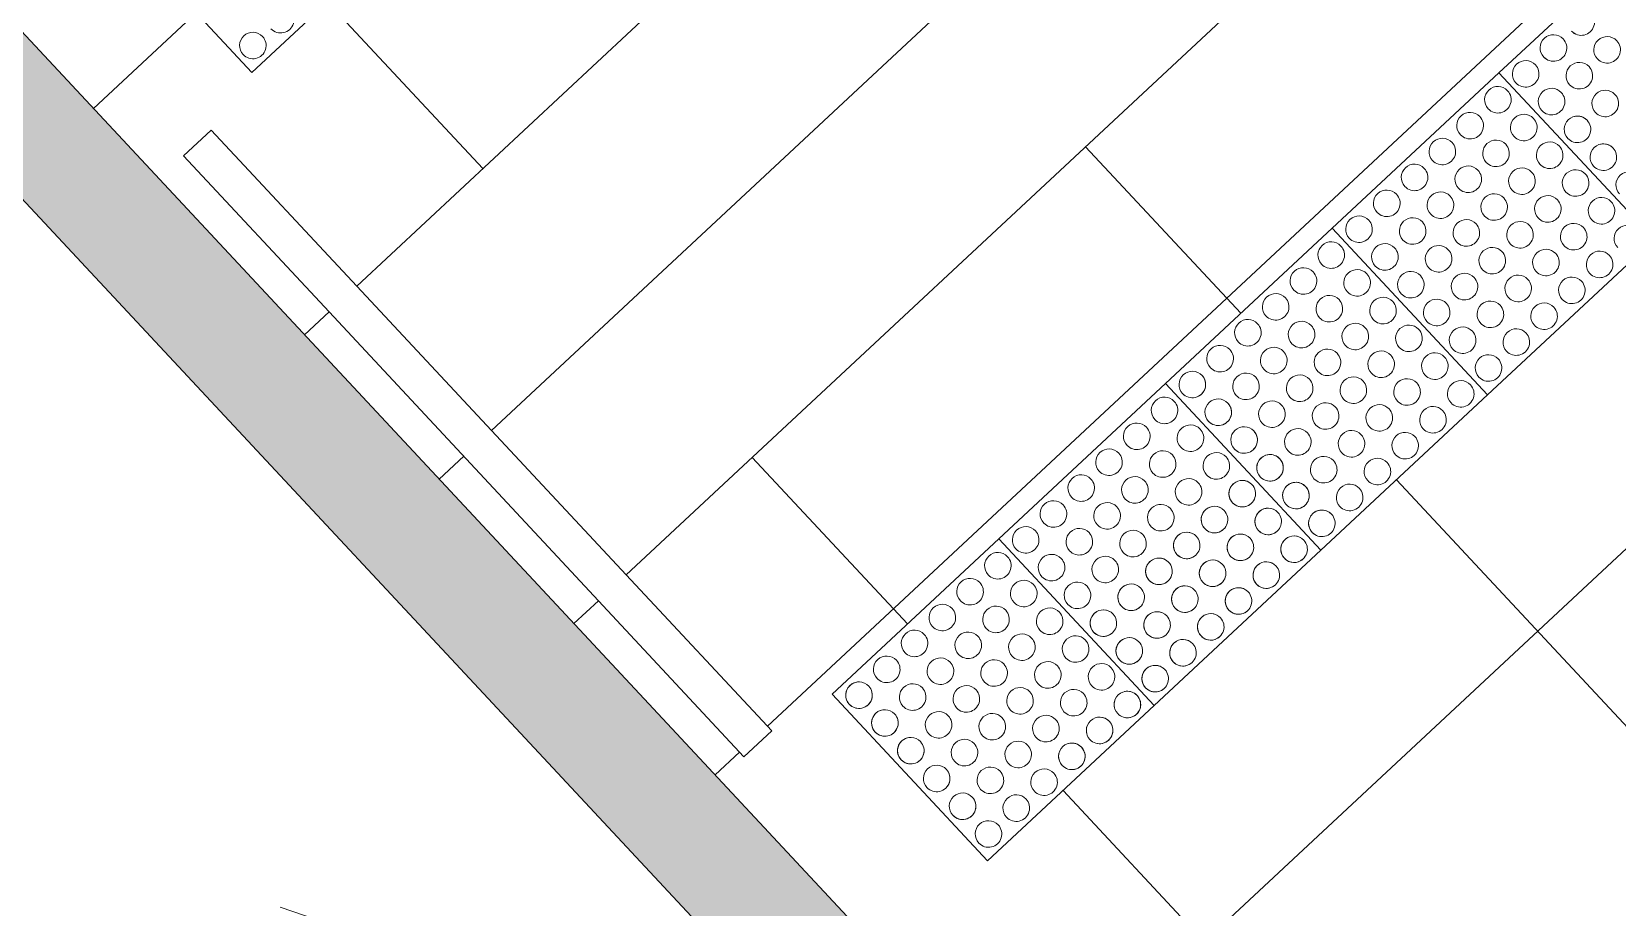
# Model space of a CAD drawing. Header units: millimetres. Extents: x -71377 to 516042, y -145869 to 441446.
# Drawn here: x 279515 to 281602, y 174236 to 175389 of the extents above; entities that cross this region are included whole.
import ezdxf

# ---------------------------------------------------------------- set-up
doc = ezdxf.new("R2010")
doc.units = ezdxf.units.MM
doc.header["$LTSCALE"] = 1000
doc.linetypes.add('_점선_S_', pattern=[1.6, 0.8, -0.8])
for name, color, linetype, lineweight in [('A-fnsh', 5, 'Continuous', 5), ('A-hat', 251, 'Continuous', 5), ('A-rail', 6, 'Continuous', 5), ('A-strs', 7, 'Continuous', 5), ('A_cwall', 2, 'Continuous', 5), ('AA_오픈', 8, '_점선_S_', 5), ('AA_점형블럭', 8, 'Continuous', 5)]:
    doc.layers.add(name, color=color, linetype=linetype, lineweight=lineweight)

# ---------------------------------------------------------------- blocks, each defined once
blk = doc.blocks.new('점자블럭_원형_개수_ - 점자블럭_원형_개수_-6781048-지반층 배치도')
at = {"layer": 'AA_점형블럭'}
for p, q in [((0, 300), (0, 0)), ((0, 0), (300, 0))]:
    blk.add_line(p, q, dxfattribs=at)
for centre, start, end in [((25, 25), 360, 180), ((25, 25), 0, 180), ((25, 25), 360, 180), ((25, 25), 0, 180), ((25, 25), 180, 360), ((25, 25), 180, 360), ((25, 25), 180, 360), ((25, 25), 180, 360), ((75, 25), 180, 360), ((75, 25), 180, 360), ((75, 25), 180, 360), ((75, 25), 180, 360)]:
    blk.add_arc(centre, 17.5, start, end, dxfattribs=at)
blk = doc.blocks.new('난간 - 난간-6781094-지반층 배치도')
at = {"layer": 'A-rail'}
for p, q in [((50489.8, 79853.3), (50539.8, 79853.3)), ((50489.8, 79572.3), (50489.8, 79853.3)), ((50539.8, 79572.3), (50539.8, 79853.3)), ((50489.8, 79052.3), (50489.8, 79572.3)), ((50539.8, 79052.3), (50539.8, 79572.3)), ((50489.8, 78771.3), (50489.8, 79052.3)), ((50539.8, 78771.3), (50539.8, 79052.3)), ((50539.8, 78771.3), (50489.8, 78771.3))]:
    blk.add_line(p, q, dxfattribs=at)
blk = doc.blocks.new('점자블럭_원형_개수_ - 점자블럭_원형_개수_-V142-지반층 배치도')
at = {"layer": 'AA_점형블럭'}
for p, q in [((300, 300), (0, 300)), ((0, 300), (0, 0)), ((300, 0), (300, 300)), ((600, 300), (300, 300)), ((300, 300), (300, 0)), ((600, 0), (600, 300)), ((900, 300), (600, 300)), ((600, 300), (600, 0)), ((900, 0), (900, 300)), ((1200, 300), (900, 300)), ((900, 300), (900, 0)), ((1200, 0), (1200, 300)), ((1500, 300), (1200, 300)), ((1200, 300), (1200, 0)), ((0, 0), (300, 0)), ((300, 0), (600, 0)), ((600, 0), (900, 0)), ((900, 0), (1200, 0))]:
    blk.add_line(p, q, dxfattribs=at)
for centre, start, end in [((25, 275), 360, 180), ((25, 275), 45, 180), ((25, 275), 360, 180), ((25, 275), 45, 180), ((75, 275), 0, 180), ((75, 275), 0, 180), ((75, 275), 0, 180), ((75, 275), 0, 180), ((125, 275), 0, 180), ((125, 275), 0, 180), ((125, 275), 360, 180), ((125, 275), 0, 180), ((175, 275), 360, 180), ((175, 275), 0, 180), ((175, 275), 360, 180), ((175, 275), 0, 180), ((225, 275), 360, 180), ((225, 275), 0, 180), ((225, 275), 360, 180), ((225, 275), 0, 180), ((275, 275), 0, 180), ((275, 275), 0, 180), ((275, 275), 360, 180), ((275, 275), 0, 180), ((325, 275), 360, 180), ((325, 275), 0, 180), ((325, 275), 0, 180), ((325, 275), 0, 180), ((375, 275), 0, 180), ((375, 275), 0, 180), ((375, 275), 0, 180), ((375, 275), 0, 180), ((425, 275), 0, 180), ((425, 275), 0, 180), ((425, 275), 360, 180), ((425, 275), 0, 180), ((475, 275), 0, 180), ((475, 275), 0, 180), ((475, 275), 360, 180), ((475, 275), 360, 180), ((525, 275), 0, 180), ((525, 275), 0, 180), ((525, 275), 360, 180), ((525, 275), 0, 180), ((575, 275), 0, 180), ((575, 275), 0, 180), ((575, 275), 360, 180), ((575, 275), 0, 180), ((625, 275), 360, 180), ((625, 275), 0, 180), ((625, 275), 360, 180), ((625, 275), 0, 180), ((675, 275), 0, 180), ((675, 275), 0, 180), ((675, 275), 0, 180), ((675, 275), 0, 180), ((725, 275), 0, 180), ((725, 275), 0, 180), ((725, 275), 360, 180), ((725, 275), 360, 180), ((775, 275), 360, 180), ((775, 275), 0, 180), ((775, 275), 360, 180), ((775, 275), 0, 180), ((825, 275), 360, 180), ((825, 275), 360, 180), ((825, 275), 0, 180), ((825, 275), 0, 180), ((875, 275), 0, 180), ((875, 275), 0, 180), ((875, 275), 0, 180), ((875, 275), 0, 180), ((925, 275), 360, 180), ((925, 275), 0, 180), ((925, 275), 0, 180), ((925, 275), 0, 180), ((975, 275), 0, 180), ((975, 275), 0, 180), ((975, 275), 0, 180), ((975, 275), 0, 180), ((1025, 275), 0, 180), ((1025, 275), 0, 180), ((1025, 275), 0, 180), ((1025, 275), 0, 180), ((1075, 275), 0, 180), ((1075, 275), 0, 180), ((1075, 275), 360, 180), ((1075, 275), 360, 180), ((1125, 275), 360, 180), ((1125, 275), 0, 180), ((1125, 275), 0, 180), ((1125, 275), 0, 180), ((1175, 275), 360, 180), ((1175, 275), 360, 180), ((1175, 275), 360, 180), ((1175, 275), 360, 180), ((1225, 275), 360, 180), ((1225, 275), 360, 180), ((1225, 275), 360, 180), ((1225, 275), 360, 180), ((1275, 275), 0, 180), ((1275, 275), 0, 180), ((1275, 275), 0, 180), ((1275, 275), 0, 180), ((25, 275), 180, 360), ((25, 275), 180, 225), ((25, 275), 180, 360), ((25, 275), 180, 225), ((75, 275), 180, 360), ((75, 275), 180, 360), ((75, 275), 180, 360), ((75, 275), 180, 360), ((125, 275), 180, 360), ((125, 275), 180, 360), ((125, 275), 180, 360), ((125, 275), 180, 360), ((175, 275), 180, 360), ((175, 275), 180, 360), ((175, 275), 180, 360), ((175, 275), 180, 360), ((225, 275), 180, 360), ((225, 275), 180, 360), ((225, 275), 180, 360), ((225, 275), 180, 360), ((275, 275), 180, 360), ((275, 275), 180, 360), ((275, 275), 180, 360), ((275, 275), 180, 360), ((325, 275), 180, 360), ((325, 275), 180, 360), ((325, 275), 180, 360), ((325, 275), 180, 360), ((375, 275), 180, 360), ((375, 275), 180, 360), ((375, 275), 180, 360), ((375, 275), 180, 360), ((425, 275), 180, 360), ((425, 275), 180, 360), ((425, 275), 180, 360), ((425, 275), 180, 360), ((475, 275), 180, 360), ((475, 275), 180, 360), ((475, 275), 180, 360), ((475, 275), 180, 360), ((525, 275), 180, 360), ((525, 275), 180, 360), ((525, 275), 180, 360), ((525, 275), 180, 360), ((575, 275), 180, 360), ((575, 275), 180, 360), ((575, 275), 180, 360), ((575, 275), 180, 360), ((625, 275), 180, 360), ((625, 275), 180, 195), ((625, 275), 180, 360), ((625, 275), 180, 195), ((625, 275), 255, 360), ((625, 275), 255, 360), ((675, 275), 180, 360), ((675, 275), 180, 360), ((675, 275), 180, 360), ((675, 275), 180, 360), ((725, 275), 180, 360), ((725, 275), 180, 360), ((725, 275), 180, 360), ((725, 275), 180, 360), ((775, 275), 180, 360), ((775, 275), 180, 360), ((775, 275), 180, 360), ((775, 275), 180, 360), ((825, 275), 180, 360), ((825, 275), 180, 360), ((825, 275), 180, 360), ((825, 275), 180, 360), ((875, 275), 180, 360), ((875, 275), 180, 360), ((875, 275), 180, 360), ((875, 275), 180, 360), ((925, 275), 180, 0), ((925, 275), 180, 0), ((925, 275), 180, 0), ((925, 275), 180, 0), ((975, 275), 180, 360), ((975, 275), 180, 360), ((975, 275), 180, 360), ((975, 275), 180, 360), ((1025, 275), 180, 360), ((1025, 275), 180, 360), ((1025, 275), 180, 360), ((1025, 275), 180, 360), ((1075, 275), 180, 360), ((1075, 275), 180, 360), ((1075, 275), 180, 360), ((1075, 275), 180, 360), ((1125, 275), 180, 360), ((1125, 275), 180, 360), ((1125, 275), 180, 360), ((1125, 275), 180, 0), ((1175, 275), 180, 360), ((1175, 275), 180, 360), ((1175, 275), 180, 360), ((1175, 275), 180, 360), ((1225, 275), 180, 360), ((1225, 275), 180, 210), ((1225, 275), 180, 360), ((1225, 275), 180, 210), ((1225, 275), 300, 360), ((1225, 275), 300, 360), ((1275, 275), 180, 0), ((1275, 275), 180, 210), ((1275, 275), 180, 360), ((1275, 275), 180, 210), ((1275, 275), 300, 360), ((1275, 275), 300, 0), ((1325, 275), 180, 360), ((1325, 275), 180, 210), ((1325, 275), 180, 0), ((1325, 275), 180, 210), ((25, 275), 255, 330), ((25, 275), 255, 330), ((25, 225), 360, 180), ((25, 225), 45, 180), ((25, 225), 0, 180), ((25, 225), 45, 180), ((75, 225), 0, 180), ((75, 225), 0, 180), ((75, 225), 0, 180), ((75, 225), 0, 180), ((125, 225), 360, 180), ((125, 225), 0, 180), ((125, 225), 360, 180), ((125, 225), 0, 180), ((175, 225), 360, 180), ((175, 225), 0, 180), ((175, 225), 360, 180), ((175, 225), 0, 180), ((225, 225), 0, 180), ((225, 225), 0, 180), ((225, 225), 360, 180), ((225, 225), 0, 180), ((275, 225), 360, 180), ((275, 225), 0, 180), ((275, 225), 360, 180), ((275, 225), 0, 180), ((325, 225), 360, 180), ((325, 225), 0, 180), ((325, 225), 360, 180), ((325, 225), 0, 180), ((375, 225), 360, 180), ((375, 225), 0, 180), ((375, 225), 0, 180), ((375, 225), 0, 180), ((425, 225), 0, 180), ((425, 225), 0, 180), ((425, 225), 0, 180), ((425, 225), 0, 180), ((475, 225), 360, 180), ((475, 225), 0, 180), ((475, 225), 0, 180), ((475, 225), 0, 180), ((525, 225), 360, 180), ((525, 225), 0, 180), ((525, 225), 360, 180), ((525, 225), 0, 180), ((575, 225), 360, 180), ((575, 225), 0, 180), ((575, 225), 0, 180), ((575, 225), 0, 180), ((625, 225), 0, 180), ((625, 225), 0, 180), ((625, 225), 0, 180), ((625, 225), 0, 180), ((675, 225), 0, 180), ((675, 225), 0, 180), ((675, 225), 0, 180), ((675, 225), 0, 180), ((725, 225), 0, 180), ((725, 225), 0, 180), ((725, 225), 360, 180), ((725, 225), 0, 180), ((775, 225), 0, 180), ((775, 225), 0, 180), ((775, 225), 360, 180), ((775, 225), 0, 180), ((825, 225), 360, 180), ((825, 225), 0, 180), ((825, 225), 360, 180), ((825, 225), 0, 180), ((875, 225), 0, 180), ((875, 225), 0, 180), ((875, 225), 0, 180), ((875, 225), 0, 180), ((925, 225), 0, 180), ((925, 225), 0, 180), ((925, 225), 0, 180), ((925, 225), 0, 180), ((975, 225), 0, 180), ((975, 225), 0, 180), ((975, 225), 0, 180), ((975, 225), 0, 180), ((1025, 225), 0, 180), ((1025, 225), 0, 180), ((1025, 225), 0, 180), ((1025, 225), 0, 180), ((1075, 225), 360, 180), ((1075, 225), 360, 180), ((1075, 225), 0, 180), ((1075, 225), 0, 180), ((1125, 225), 0, 180), ((1125, 225), 0, 180), ((1125, 225), 0, 180), ((1125, 225), 0, 180), ((1175, 225), 360, 180), ((1175, 225), 0, 180), ((1175, 225), 0, 180), ((1175, 225), 0, 180), ((1225, 225), 0, 180), ((1225, 225), 0, 180), ((1225, 225), 360, 180), ((1225, 225), 360, 180), ((1275, 225), 0, 180), ((1275, 225), 0, 180), ((1275, 225), 0, 180), ((1275, 225), 0, 180), ((1325, 225), 360, 180), ((1325, 225), 0, 180), ((1325, 225), 0, 180), ((1325, 225), 0, 180), ((25, 225), 180, 360), ((25, 225), 180, 225), ((25, 225), 180, 360), ((25, 225), 180, 225), ((25, 225), 255, 330), ((25, 225), 255, 330), ((75, 225), 180, 360), ((75, 225), 180, 360), ((75, 225), 180, 360), ((75, 225), 180, 360), ((125, 225), 180, 360), ((125, 225), 180, 360), ((125, 225), 180, 360), ((125, 225), 180, 360), ((175, 225), 180, 360), ((175, 225), 180, 360), ((175, 225), 180, 360), ((175, 225), 180, 360), ((225, 225), 180, 360), ((225, 225), 180, 360), ((225, 225), 180, 360), ((225, 225), 180, 360), ((275, 225), 180, 360), ((275, 225), 180, 360), ((275, 225), 180, 360), ((275, 225), 180, 360), ((325, 225), 180, 360), ((325, 225), 180, 360), ((325, 225), 180, 360), ((325, 225), 180, 360), ((375, 225), 180, 360), ((375, 225), 180, 360), ((375, 225), 180, 360), ((375, 225), 180, 360), ((425, 225), 180, 360), ((425, 225), 180, 360), ((425, 225), 180, 360), ((425, 225), 180, 360), ((475, 225), 180, 360), ((475, 225), 180, 360), ((475, 225), 180, 360), ((475, 225), 180, 360), ((525, 225), 180, 360), ((525, 225), 180, 360), ((525, 225), 180, 360), ((525, 225), 180, 360), ((575, 225), 180, 360), ((575, 225), 180, 360), ((575, 225), 180, 360), ((575, 225), 180, 360), ((625, 225), 180, 360), ((625, 225), 180, 195), ((625, 225), 180, 360), ((625, 225), 180, 195), ((625, 225), 255, 360), ((625, 225), 255, 360), ((675, 225), 180, 360), ((675, 225), 180, 360), ((675, 225), 180, 360), ((675, 225), 180, 360), ((725, 225), 180, 360), ((725, 225), 180, 360), ((725, 225), 180, 360), ((725, 225), 180, 360), ((775, 225), 180, 360), ((775, 225), 180, 360), ((775, 225), 180, 360), ((775, 225), 180, 0), ((825, 225), 180, 360), ((825, 225), 180, 360), ((825, 225), 180, 360), ((825, 225), 180, 360), ((875, 225), 180, 360), ((875, 225), 180, 360), ((875, 225), 180, 360), ((875, 225), 180, 360), ((925, 225), 180, 360), ((925, 225), 180, 360), ((925, 225), 180, 360), ((925, 225), 180, 360), ((975, 225), 180, 360), ((975, 225), 180, 360), ((975, 225), 180, 360), ((975, 225), 180, 360), ((1025, 225), 180, 360), ((1025, 225), 180, 360), ((1025, 225), 180, 360), ((1025, 225), 180, 360), ((1075, 225), 180, 360), ((1075, 225), 180, 360), ((1075, 225), 180, 360), ((1075, 225), 180, 360), ((1125, 225), 180, 360), ((1125, 225), 180, 0), ((1125, 225), 180, 360), ((1125, 225), 180, 0), ((1175, 225), 180, 360), ((1175, 225), 180, 360), ((1175, 225), 180, 360), ((1175, 225), 180, 360), ((1225, 225), 180, 360), ((1225, 225), 180, 210), ((1225, 225), 180, 360), ((1225, 225), 180, 210), ((1225, 225), 300, 360), ((1225, 225), 300, 360), ((1275, 225), 180, 360), ((1275, 225), 180, 210), ((1275, 225), 180, 360), ((1275, 225), 180, 210), ((1275, 225), 300, 0), ((1275, 225), 300, 0), ((1325, 225), 180, 0), ((1325, 225), 180, 210), ((1325, 225), 180, 360), ((1325, 225), 180, 210), ((1325, 225), 300, 0), ((1325, 225), 300, 360), ((25, 175), 360, 180), ((25, 175), 45, 180), ((25, 175), 360, 180), ((25, 175), 45, 180), ((75, 175), 0, 180), ((75, 175), 0, 180), ((75, 175), 0, 180), ((75, 175), 0, 180), ((125, 175), 360, 180), ((125, 175), 0, 180), ((125, 175), 360, 180), ((125, 175), 0, 180), ((175, 175), 360, 180), ((175, 175), 0, 180), ((175, 175), 360, 180), ((175, 175), 0, 180), ((225, 175), 360, 180), ((225, 175), 0, 180), ((225, 175), 360, 180), ((225, 175), 0, 180), ((275, 175), 360, 180), ((275, 175), 0, 180), ((275, 175), 0, 180), ((275, 175), 0, 180), ((325, 175), 0, 180), ((325, 175), 0, 180), ((325, 175), 0, 180), ((325, 175), 0, 180), ((375, 175), 0, 180), ((375, 175), 0, 180), ((375, 175), 0, 180), ((375, 175), 0, 180), ((425, 175), 0, 180), ((425, 175), 0, 180), ((425, 175), 360, 180), ((425, 175), 0, 180), ((475, 175), 0, 180), ((475, 175), 0, 180), ((475, 175), 360, 180), ((475, 175), 0, 180), ((525, 175), 360, 180), ((525, 175), 0, 180), ((525, 175), 0, 180), ((525, 175), 0, 180), ((575, 175), 360, 180), ((575, 175), 0, 180), ((575, 175), 0, 180), ((575, 175), 0, 180), ((625, 175), 360, 180), ((625, 175), 0, 180), ((625, 175), 0, 180), ((625, 175), 0, 180), ((675, 175), 0, 180), ((675, 175), 0, 180), ((675, 175), 360, 180), ((675, 175), 0, 180), ((725, 175), 0, 180), ((725, 175), 0, 180), ((725, 175), 0, 180), ((725, 175), 0, 180), ((775, 175), 0, 180), ((775, 175), 0, 180), ((775, 175), 360, 180), ((775, 175), 360, 180), ((825, 175), 360, 180), ((825, 175), 0, 180), ((825, 175), 0, 180), ((825, 175), 0, 180), ((875, 175), 0, 180), ((875, 175), 0, 180), ((875, 175), 0, 180), ((875, 175), 0, 180), ((925, 175), 0, 180), ((925, 175), 0, 180), ((925, 175), 0, 180), ((925, 175), 0, 180), ((975, 175), 0, 180), ((975, 175), 0, 180), ((975, 175), 0, 180), ((975, 175), 360, 180), ((1025, 175), 360, 180), ((1025, 175), 0, 180), ((1025, 175), 0, 180), ((1025, 175), 0, 180), ((1075, 175), 0, 180), ((1075, 175), 0, 180), ((1075, 175), 0, 180), ((1075, 175), 0, 180), ((1125, 175), 0, 180), ((1125, 175), 0, 180), ((1125, 175), 0, 180), ((1125, 175), 360, 180), ((1175, 175), 0, 180), ((1175, 175), 0, 180), ((1175, 175), 0, 180), ((1175, 175), 0, 180), ((1225, 175), 360, 180), ((1225, 175), 90, 180), ((1225, 175), 0, 180), ((1225, 175), 90, 180), ((1225, 175), 360, 60), ((1225, 175), 0, 60), ((1275, 175), 360, 180), ((1275, 175), 360, 180), ((1275, 175), 360, 180), ((1275, 175), 360, 180), ((25, 175), 180, 360), ((25, 175), 180, 225), ((25, 175), 180, 360), ((25, 175), 180, 225), ((75, 175), 180, 360), ((75, 175), 180, 360), ((75, 175), 180, 360), ((75, 175), 180, 360), ((125, 175), 180, 360), ((125, 175), 180, 360), ((125, 175), 180, 360), ((125, 175), 180, 360), ((175, 175), 180, 360), ((175, 175), 180, 360), ((175, 175), 180, 360), ((175, 175), 180, 360), ((225, 175), 180, 360), ((225, 175), 180, 360), ((225, 175), 180, 360), ((225, 175), 180, 360), ((275, 175), 180, 360), ((275, 175), 180, 360), ((275, 175), 180, 360), ((275, 175), 180, 360), ((325, 175), 180, 360), ((325, 175), 180, 360), ((325, 175), 180, 360), ((325, 175), 180, 360), ((375, 175), 180, 360), ((375, 175), 180, 360), ((375, 175), 180, 360), ((375, 175), 180, 360), ((425, 175), 180, 360), ((425, 175), 180, 360), ((425, 175), 180, 360), ((425, 175), 180, 360), ((475, 175), 180, 360), ((475, 175), 180, 360), ((475, 175), 180, 360), ((475, 175), 180, 360), ((525, 175), 180, 360), ((525, 175), 180, 360), ((525, 175), 180, 360), ((525, 175), 180, 360), ((575, 175), 180, 360), ((575, 175), 180, 360), ((575, 175), 180, 360), ((575, 175), 180, 360), ((625, 175), 180, 360), ((625, 175), 180, 195), ((625, 175), 180, 360), ((625, 175), 180, 195), ((625, 175), 255, 360), ((625, 175), 255, 360), ((675, 175), 180, 360), ((675, 175), 180, 360), ((675, 175), 180, 360), ((675, 175), 180, 360), ((725, 175), 180, 360), ((725, 175), 180, 360), ((725, 175), 180, 360), ((725, 175), 180, 360), ((775, 175), 180, 360), ((775, 175), 180, 360), ((775, 175), 180, 360), ((775, 175), 180, 360), ((825, 175), 180, 360), ((825, 175), 180, 360), ((825, 175), 180, 360), ((825, 175), 180, 360), ((875, 175), 180, 360), ((875, 175), 180, 360), ((875, 175), 180, 360), ((875, 175), 180, 360), ((925, 175), 180, 360), ((925, 175), 180, 360), ((925, 175), 180, 360), ((925, 175), 180, 360), ((975, 175), 180, 360), ((975, 175), 180, 360), ((975, 175), 180, 360), ((975, 175), 180, 360), ((1025, 175), 180, 360), ((1025, 175), 180, 360), ((1025, 175), 180, 360), ((1025, 175), 180, 360), ((1075, 175), 180, 360), ((1075, 175), 180, 0), ((1075, 175), 180, 360), ((1075, 175), 180, 360), ((1125, 175), 180, 360), ((1125, 175), 180, 360), ((1125, 175), 180, 360), ((1125, 175), 180, 360), ((1175, 175), 180, 360), ((1175, 175), 180, 0), ((1175, 175), 180, 360), ((1175, 175), 180, 0), ((1225, 175), 180, 360), ((1225, 175), 180, 210), ((1225, 175), 180, 360), ((1225, 175), 180, 210), ((1225, 175), 300, 0), ((1225, 175), 300, 360), ((1275, 175), 180, 360), ((1275, 175), 180, 210), ((1275, 175), 180, 360), ((1275, 175), 180, 210), ((1275, 175), 285, 360), ((1275, 175), 285, 360), ((25, 175), 255, 330), ((25, 175), 255, 330), ((25, 125), 360, 180), ((25, 125), 0, 180), ((25, 125), 360, 180), ((25, 125), 0, 180), ((75, 125), 360, 180), ((75, 125), 0, 180), ((75, 125), 0, 180), ((75, 125), 0, 180), ((125, 125), 360, 180), ((125, 125), 0, 180), ((125, 125), 360, 180), ((125, 125), 0, 180), ((175, 125), 360, 180), ((175, 125), 0, 180), ((175, 125), 360, 180), ((175, 125), 0, 180), ((225, 125), 360, 180), ((225, 125), 0, 180), ((225, 125), 360, 180), ((225, 125), 0, 180), ((275, 125), 0, 180), ((275, 125), 0, 180), ((275, 125), 360, 180), ((275, 125), 0, 180), ((325, 125), 0, 180), ((325, 125), 15, 180), ((325, 125), 360, 180), ((325, 125), 15, 180), ((375, 125), 0, 180), ((375, 125), 15, 180), ((375, 125), 360, 180), ((375, 125), 15, 180), ((425, 125), 0, 180), ((425, 125), 15, 180), ((425, 125), 0, 180), ((425, 125), 15, 180), ((475, 125), 360, 180), ((475, 125), 15, 180), ((475, 125), 360, 180), ((475, 125), 15, 180), ((525, 125), 0, 180), ((525, 125), 15, 180), ((525, 125), 0, 180), ((525, 125), 15, 180), ((575, 125), 0, 180), ((575, 125), 15, 180), ((575, 125), 360, 180), ((575, 125), 15, 180), ((625, 125), 0, 180), ((625, 125), 0, 180), ((625, 125), 120, 150), ((625, 125), 120, 150), ((625, 125), 0, 105), ((625, 125), 0, 105), ((675, 125), 0, 180), ((675, 125), 0, 180), ((675, 125), 360, 180), ((675, 125), 0, 180), ((725, 125), 360, 180), ((725, 125), 0, 180), ((725, 125), 360, 180), ((725, 125), 0, 180), ((775, 125), 0, 180), ((775, 125), 0, 180), ((775, 125), 0, 180), ((775, 125), 0, 180), ((825, 125), 360, 180), ((825, 125), 0, 180), ((825, 125), 360, 180), ((825, 125), 0, 180), ((875, 125), 360, 180), ((875, 125), 360, 180), ((875, 125), 0, 180), ((875, 125), 0, 180), ((925, 125), 0, 180), ((925, 125), 0, 180), ((925, 125), 0, 180), ((925, 125), 0, 180), ((975, 125), 360, 180), ((975, 125), 360, 180), ((975, 125), 360, 180), ((975, 125), 0, 180), ((1025, 125), 0, 180), ((1025, 125), 0, 180), ((1025, 125), 0, 180), ((1025, 125), 0, 180), ((1075, 125), 0, 180), ((1075, 125), 0, 180), ((1075, 125), 0, 180), ((1075, 125), 360, 180), ((1125, 125), 0, 180), ((1125, 125), 0, 180), ((1125, 125), 0, 180), ((1125, 125), 0, 180), ((1175, 125), 0, 180), ((1175, 125), 0, 180), ((1175, 125), 0, 180), ((1175, 125), 0, 180), ((1225, 125), 0, 180), ((1225, 125), 90, 180), ((1225, 125), 0, 180), ((1225, 125), 90, 180), ((1225, 125), 0, 60), ((1225, 125), 0, 60), ((25, 125), 180, 360), ((25, 125), 180, 240), ((25, 125), 180, 360), ((25, 125), 180, 240), ((25, 125), 270, 345), ((25, 125), 270, 345), ((75, 125), 180, 360), ((75, 125), 180, 360), ((75, 125), 180, 360), ((75, 125), 180, 360), ((125, 125), 180, 360), ((125, 125), 180, 360), ((125, 125), 180, 360), ((125, 125), 180, 360), ((175, 125), 180, 360), ((175, 125), 180, 360), ((175, 125), 180, 360), ((175, 125), 180, 360), ((225, 125), 180, 360), ((225, 125), 180, 360), ((225, 125), 180, 360), ((225, 125), 180, 360), ((275, 125), 180, 360), ((275, 125), 180, 360), ((275, 125), 180, 360), ((275, 125), 180, 360), ((325, 125), 180, 360), ((325, 125), 180, 270), ((325, 125), 180, 360), ((325, 125), 180, 270), ((325, 125), 300, 330), ((325, 125), 300, 330), ((375, 125), 180, 360), ((375, 125), 180, 270), ((375, 125), 180, 360), ((375, 125), 180, 270), ((375, 125), 300, 330), ((375, 125), 300, 330), ((425, 125), 180, 360), ((425, 125), 180, 270), ((425, 125), 180, 360), ((425, 125), 180, 270), ((425, 125), 300, 330), ((425, 125), 300, 330), ((475, 125), 180, 360), ((475, 125), 180, 270), ((475, 125), 180, 360), ((475, 125), 180, 270), ((475, 125), 300, 330), ((475, 125), 300, 330), ((525, 125), 180, 360), ((525, 125), 180, 270), ((525, 125), 180, 360), ((525, 125), 180, 270), ((525, 125), 300, 330), ((525, 125), 300, 330), ((575, 125), 180, 360), ((575, 125), 180, 270), ((575, 125), 180, 360), ((575, 125), 180, 270), ((575, 125), 300, 330), ((575, 125), 300, 330), ((625, 125), 180, 360), ((625, 125), 180, 360), ((625, 125), 195, 360), ((625, 125), 195, 360), ((675, 125), 180, 360), ((675, 125), 180, 360), ((675, 125), 180, 360), ((675, 125), 180, 360), ((725, 125), 180, 360), ((725, 125), 180, 360), ((725, 125), 180, 360), ((725, 125), 180, 360), ((775, 125), 180, 360), ((775, 125), 180, 360), ((775, 125), 180, 360), ((775, 125), 180, 360), ((825, 125), 180, 360), ((825, 125), 180, 360), ((825, 125), 180, 360), ((825, 125), 180, 360), ((875, 125), 180, 360), ((875, 125), 180, 360), ((875, 125), 180, 360), ((875, 125), 180, 360), ((925, 125), 180, 360), ((925, 125), 180, 360), ((925, 125), 180, 360), ((925, 125), 180, 360), ((975, 125), 180, 360), ((975, 125), 180, 360), ((975, 125), 180, 360), ((975, 125), 180, 360), ((1025, 125), 180, 360), ((1025, 125), 180, 360), ((1025, 125), 180, 360), ((1025, 125), 180, 0), ((1075, 125), 180, 360), ((1075, 125), 180, 360), ((1075, 125), 180, 360), ((1075, 125), 180, 360), ((1125, 125), 180, 360), ((1125, 125), 180, 0), ((1125, 125), 180, 360), ((1125, 125), 180, 0), ((1175, 125), 180, 360), ((1175, 125), 180, 360), ((1175, 125), 180, 360), ((1175, 125), 180, 360), ((1225, 125), 180, 360), ((1225, 125), 180, 360), ((1225, 125), 180, 360), ((1225, 125), 180, 360), ((25, 75), 360, 180), ((25, 75), 0, 180), ((25, 75), 360, 180), ((25, 75), 0, 180), ((75, 75), 360, 180), ((75, 75), 0, 180), ((75, 75), 360, 180), ((75, 75), 0, 180), ((125, 75), 360, 180), ((125, 75), 0, 180), ((125, 75), 360, 180), ((125, 75), 0, 180), ((175, 75), 360, 180), ((175, 75), 0, 180), ((175, 75), 360, 180), ((175, 75), 0, 180), ((225, 75), 0, 180), ((225, 75), 0, 180), ((225, 75), 360, 180), ((225, 75), 0, 180), ((275, 75), 0, 180), ((275, 75), 0, 180), ((275, 75), 360, 180), ((275, 75), 0, 180), ((325, 75), 360, 180), ((325, 75), 15, 180), ((325, 75), 0, 180), ((325, 75), 15, 180), ((375, 75), 360, 180), ((375, 75), 15, 180), ((375, 75), 360, 180), ((375, 75), 15, 180), ((425, 75), 0, 180), ((425, 75), 15, 180), ((425, 75), 0, 180), ((425, 75), 15, 180), ((475, 75), 0, 180), ((475, 75), 15, 180), ((475, 75), 360, 180), ((475, 75), 15, 180), ((525, 75), 0, 180), ((525, 75), 15, 180), ((525, 75), 0, 180), ((525, 75), 15, 180), ((575, 75), 0, 180), ((575, 75), 15, 180), ((575, 75), 0, 180), ((575, 75), 15, 180), ((625, 75), 360, 180), ((625, 75), 0, 180), ((625, 75), 120, 150), ((625, 75), 120, 150), ((625, 75), 0, 105), ((625, 75), 0, 105), ((675, 75), 0, 180), ((675, 75), 0, 180), ((675, 75), 0, 180), ((675, 75), 0, 180), ((725, 75), 0, 180), ((725, 75), 0, 180), ((725, 75), 0, 180), ((725, 75), 0, 180), ((775, 75), 0, 180), ((775, 75), 0, 180), ((775, 75), 0, 180), ((775, 75), 0, 180), ((825, 75), 0, 180), ((825, 75), 0, 180), ((825, 75), 360, 180), ((825, 75), 0, 180), ((875, 75), 360, 180), ((875, 75), 360, 180), ((875, 75), 360, 180), ((875, 75), 0, 180), ((925, 75), 0, 180), ((925, 75), 0, 180), ((925, 75), 0, 180), ((925, 75), 0, 180), ((975, 75), 360, 180), ((975, 75), 360, 180), ((975, 75), 0, 180), ((975, 75), 0, 180), ((1025, 75), 0, 180), ((1025, 75), 0, 180), ((1025, 75), 0, 180), ((1025, 75), 0, 180), ((1075, 75), 0, 180), ((1075, 75), 0, 180), ((1075, 75), 360, 180), ((1075, 75), 0, 180), ((1125, 75), 0, 180), ((1125, 75), 0, 180), ((1125, 75), 0, 180), ((1125, 75), 0, 180), ((1175, 75), 360, 180), ((1175, 75), 0, 180), ((1175, 75), 0, 180), ((1175, 75), 0, 180), ((1225, 75), 0, 180), ((1225, 75), 90, 180), ((1225, 75), 0, 180), ((1225, 75), 90, 180), ((25, 75), 180, 360), ((25, 75), 180, 345), ((25, 75), 180, 360), ((25, 75), 180, 345), ((75, 75), 180, 360), ((75, 75), 180, 360), ((75, 75), 180, 360), ((75, 75), 180, 360), ((125, 75), 180, 360), ((125, 75), 180, 360), ((125, 75), 180, 360), ((125, 75), 180, 360), ((175, 75), 180, 360), ((175, 75), 180, 360), ((175, 75), 180, 360), ((175, 75), 180, 360), ((225, 75), 180, 360), ((225, 75), 180, 360), ((225, 75), 180, 360), ((225, 75), 180, 360), ((275, 75), 180, 360), ((275, 75), 180, 360), ((275, 75), 180, 360), ((275, 75), 180, 360), ((325, 75), 180, 360), ((325, 75), 180, 270), ((325, 75), 180, 360), ((325, 75), 180, 270), ((325, 75), 300, 330), ((325, 75), 300, 330), ((375, 75), 180, 360), ((375, 75), 180, 270), ((375, 75), 180, 360), ((375, 75), 180, 270), ((375, 75), 300, 330), ((375, 75), 300, 330), ((425, 75), 180, 360), ((425, 75), 180, 270), ((425, 75), 180, 360), ((425, 75), 180, 270), ((425, 75), 300, 330), ((425, 75), 300, 330), ((475, 75), 180, 360), ((475, 75), 180, 270), ((475, 75), 180, 360), ((475, 75), 180, 270), ((475, 75), 300, 330), ((475, 75), 300, 330), ((525, 75), 180, 360), ((525, 75), 180, 270), ((525, 75), 180, 360), ((525, 75), 180, 270), ((525, 75), 300, 330), ((525, 75), 300, 330), ((575, 75), 180, 360), ((575, 75), 180, 270), ((575, 75), 180, 360), ((575, 75), 180, 270), ((575, 75), 300, 330), ((575, 75), 300, 330), ((625, 75), 180, 360), ((625, 75), 180, 360), ((625, 75), 195, 360), ((625, 75), 195, 360), ((675, 75), 180, 360), ((675, 75), 180, 360), ((675, 75), 180, 360), ((675, 75), 180, 360), ((725, 75), 180, 360), ((725, 75), 180, 360), ((725, 75), 180, 360), ((725, 75), 180, 360), ((775, 75), 180, 360), ((775, 75), 180, 360), ((775, 75), 180, 360), ((775, 75), 180, 360), ((825, 75), 180, 360), ((825, 75), 180, 360), ((825, 75), 180, 360), ((825, 75), 180, 360), ((875, 75), 180, 360), ((875, 75), 180, 360), ((875, 75), 180, 360), ((875, 75), 180, 360), ((925, 75), 180, 360), ((925, 75), 180, 360), ((925, 75), 180, 360), ((925, 75), 180, 360), ((975, 75), 180, 360), ((975, 75), 180, 360), ((975, 75), 180, 360), ((975, 75), 180, 360), ((1025, 75), 180, 360), ((1025, 75), 180, 0), ((1025, 75), 180, 360), ((1025, 75), 180, 360), ((1075, 75), 180, 360), ((1075, 75), 180, 360), ((1075, 75), 180, 360), ((1075, 75), 180, 360), ((1125, 75), 180, 360), ((1125, 75), 180, 0), ((1125, 75), 180, 360), ((1125, 75), 180, 360), ((1175, 75), 180, 360), ((1175, 75), 180, 360), ((1175, 75), 180, 360), ((1175, 75), 180, 360), ((25, 25), 360, 180), ((25, 25), 0, 180), ((25, 25), 360, 180), ((25, 25), 0, 180), ((75, 25), 360, 180), ((75, 25), 0, 180), ((75, 25), 0, 180), ((75, 25), 0, 180), ((125, 25), 360, 180), ((125, 25), 0, 180), ((125, 25), 360, 180), ((125, 25), 0, 180), ((175, 25), 360, 180), ((175, 25), 360, 180), ((225, 25), 360, 180), ((225, 25), 360, 180), ((275, 25), 0, 180), ((275, 25), 0, 180), ((325, 25), 360, 180), ((325, 25), 15, 180), ((325, 25), 360, 180), ((325, 25), 15, 180), ((375, 25), 0, 180), ((375, 25), 15, 180), ((375, 25), 0, 180), ((375, 25), 15, 180), ((425, 25), 0, 180), ((425, 25), 15, 180), ((425, 25), 0, 180), ((425, 25), 15, 180), ((475, 25), 360, 180), ((475, 25), 15, 180), ((475, 25), 360, 180), ((475, 25), 15, 180), ((525, 25), 360, 180), ((525, 25), 15, 180), ((525, 25), 360, 180), ((525, 25), 15, 180), ((575, 25), 0, 180), ((575, 25), 15, 180), ((575, 25), 0, 180), ((575, 25), 15, 180), ((625, 25), 0, 180), ((625, 25), 0, 180), ((625, 25), 0, 105), ((625, 25), 0, 105), ((675, 25), 0, 180), ((675, 25), 0, 180), ((675, 25), 0, 180), ((675, 25), 0, 180), ((725, 25), 360, 180), ((725, 25), 0, 180), ((725, 25), 0, 180), ((725, 25), 0, 180), ((775, 25), 360, 180), ((775, 25), 0, 180), ((775, 25), 0, 180), ((775, 25), 0, 180), ((825, 25), 0, 180), ((825, 25), 0, 180), ((825, 25), 0, 180), ((825, 25), 0, 180), ((875, 25), 0, 180), ((875, 25), 0, 180), ((875, 25), 360, 180), ((875, 25), 0, 180), ((925, 25), 0, 180), ((925, 25), 0, 180), ((925, 25), 0, 180), ((925, 25), 0, 180), ((975, 25), 360, 180), ((975, 25), 0, 180), ((975, 25), 360, 180), ((975, 25), 0, 180), ((1025, 25), 0, 180), ((1025, 25), 360, 180), ((1025, 25), 0, 180), ((1025, 25), 0, 180), ((1075, 25), 360, 180), ((1075, 25), 0, 180), ((1075, 25), 360, 180), ((1075, 25), 0, 180), ((1125, 25), 0, 180), ((1125, 25), 0, 180), ((1125, 25), 0, 180), ((1125, 25), 0, 180), ((1175, 25), 0, 180), ((1175, 25), 0, 180), ((1175, 25), 0, 180), ((1175, 25), 0, 180), ((25, 25), 180, 360), ((25, 25), 180, 360), ((25, 25), 180, 360), ((25, 25), 180, 360), ((75, 25), 180, 360), ((75, 25), 180, 360), ((75, 25), 180, 360), ((75, 25), 180, 360), ((125, 25), 180, 360), ((125, 25), 180, 360), ((125, 25), 180, 360), ((125, 25), 180, 360), ((175, 25), 180, 360), ((175, 25), 180, 360), ((175, 25), 120, 150), ((175, 25), 120, 150), ((175, 25), 210, 360), ((175, 25), 210, 360), ((175, 25), 0, 60), ((175, 25), 0, 60), ((225, 25), 180, 360), ((225, 25), 180, 360), ((225, 25), 120, 150), ((225, 25), 120, 150), ((225, 25), 210, 360), ((225, 25), 210, 360), ((225, 25), 0, 60), ((225, 25), 0, 60), ((275, 25), 180, 360), ((275, 25), 180, 360), ((275, 25), 120, 150), ((275, 25), 120, 150), ((275, 25), 210, 360), ((275, 25), 210, 360), ((275, 25), 0, 60), ((275, 25), 0, 60), ((325, 25), 180, 360), ((325, 25), 180, 270), ((325, 25), 180, 360), ((325, 25), 180, 270), ((375, 25), 180, 360), ((375, 25), 180, 270), ((375, 25), 180, 360), ((375, 25), 180, 270), ((425, 25), 180, 360), ((425, 25), 180, 270), ((425, 25), 180, 360), ((425, 25), 180, 270), ((475, 25), 180, 360), ((475, 25), 180, 270), ((475, 25), 180, 360), ((475, 25), 180, 270), ((525, 25), 180, 360), ((525, 25), 180, 270), ((525, 25), 180, 360), ((525, 25), 180, 270), ((575, 25), 180, 360), ((575, 25), 180, 270), ((575, 25), 180, 360), ((575, 25), 180, 270), ((625, 25), 120, 180), ((625, 25), 120, 180), ((625, 25), 180, 360), ((625, 25), 180, 195), ((625, 25), 180, 360), ((625, 25), 180, 195), ((625, 25), 240, 360), ((625, 25), 240, 360), ((675, 25), 180, 360), ((675, 25), 180, 360), ((675, 25), 180, 360), ((675, 25), 180, 360), ((725, 25), 180, 360), ((725, 25), 180, 360), ((725, 25), 180, 360), ((725, 25), 180, 360), ((775, 25), 180, 360), ((775, 25), 180, 360), ((775, 25), 180, 360), ((775, 25), 180, 0), ((825, 25), 180, 360), ((825, 25), 180, 360), ((825, 25), 180, 360), ((825, 25), 180, 360), ((875, 25), 180, 360), ((875, 25), 180, 360), ((875, 25), 180, 360), ((875, 25), 180, 360), ((925, 25), 180, 360), ((925, 25), 180, 360), ((925, 25), 180, 360), ((925, 25), 180, 360), ((975, 25), 180, 360), ((975, 25), 180, 360), ((975, 25), 180, 360), ((975, 25), 180, 360), ((1025, 25), 180, 360), ((1025, 25), 180, 360), ((1025, 25), 180, 360), ((1025, 25), 180, 360), ((1075, 25), 180, 360), ((1075, 25), 180, 360), ((1075, 25), 180, 360), ((1075, 25), 180, 360), ((1125, 25), 180, 360), ((1125, 25), 180, 360), ((1125, 25), 180, 360), ((1125, 25), 180, 360), ((325, 25), 300, 330), ((325, 25), 300, 330), ((375, 25), 300, 330), ((375, 25), 300, 330), ((425, 25), 300, 330), ((425, 25), 300, 330), ((475, 25), 300, 330), ((475, 25), 300, 330), ((525, 25), 300, 330), ((525, 25), 300, 330), ((575, 25), 300, 330), ((575, 25), 300, 330)]:
    blk.add_arc(centre, 17.5, start, end, dxfattribs=at)

msp = doc.modelspace()

# ---------------------------------------------------------------- hatches: boundary and pattern name
at = {"layer": 'A-hat'}
h = msp.add_hatch(dxfattribs=at)
h.set_pattern_fill('FP_42', color=256, scale=1000, style=0, pattern_type=2)
h.set_pattern_definition([(133, (279101.14, 178927.9), (-438.81, -409.2), []), (223, (279101.14, 178927.9), (409.2, -438.81), [])])
h.paths.add_polyline_path([(279874.3, 174989.8), (279906.5, 175019.8), (279714.8, 175225.3), (279751.4, 175259.4), (279943, 175053.9), (282709, 177633.3), (282517.4, 177838.8), (282553.9, 177872.9), (282745.6, 177667.4), (282777.8, 177697.4), (281765, 178783.4), (282591.4, 179554.1), (279065.5, 183335.2), (277690.5, 182053), (277445, 182316.3), (276413.8, 181354.7), (276277.4, 181501), (275399.8, 180682.6), (275536.2, 180536.3), (275474, 180478.3), (276156, 179747), (275552.7, 179184.3), (278546.6, 175973.7), (278766, 176178.3), (279846.3, 175019.8)])
h.paths.add_polyline_path([(279805, 175335.4), (279600.4, 175554.8), (282233.3, 178010), (282437.9, 177790.6), (279906.5, 175430)])
h.paths.add_polyline_path([(281712, 179698), (281302.8, 180136.8), (281522.2, 180341.4), (281931.4, 179902.6), (281728.1, 179713)])
h.paths.add_polyline_path([(281087.1, 180441.5), (280473.3, 181099.7), (280692.7, 181304.3), (281306.5, 180646.1), (281101.9, 180455.3)])
h = msp.add_hatch(dxfattribs=at)
h.set_pattern_fill('FP_43', color=256, scale=1000, style=0, pattern_type=2)
h.set_pattern_definition([(223, (282872.77, 177522.6), (409.2, -438.81), []), (313, (282872.77, 177522.6), (438.81, 409.2), [])])
h.paths.add_polyline_path([(280452.7, 174434), (280392.6, 174498.5), (280392.6, 174434)])
h.paths.add_polyline_path([(281456.5, 173293.1), (282268.3, 174050.1), (282404.7, 173903.8), (283721.2, 175131.4), (283584.8, 175277.7), (284506.3, 176137), (283483.3, 177234.1), (283337, 177097.7), (283132.4, 177317.1), (283100.2, 177287.1), (283291.9, 177081.5), (283255.3, 177047.4), (283063.7, 177253), (280297.7, 174673.6), (280489.3, 174468.1), (280452.7, 174434), (280392.6, 174434), (281437.4, 173313.6)])
h.paths.add_polyline_path([(280773.4, 174296.9), (280568.8, 174516.3), (283201.7, 176971.5), (283406.3, 176752.1), (280810.8, 174331.7)])
h.paths.add_polyline_path([(280392.6, 174434), (280392.6, 174498.5), (280261.1, 174639.5), (280228.9, 174609.5), (280282.9, 174551.6)])
for points in [[(280282.9, 174331.7), (280392.6, 174434), (278766, 176178.3), (278656.3, 176076), (280018.2, 174615.6)], [(281483.2, 173044.5), (281592.9, 173146.8), (280392.6, 174434), (280282.9, 174331.7), (281456.5, 173073.1)]]:
    msp.add_hatch(color=256, dxfattribs=at).paths.add_polyline_path(points)

# ---------------------------------------------------------------- linework, layer by layer
at = {"layer": 'A-fnsh'}
for p, q in [((279943, 175053.9), (282709, 177633.3)), ((279874.3, 174989.8), (279906.5, 175019.8))]:
    msp.add_line(p, q, dxfattribs=at)
at = {"layer": 'A-strs'}
for p, q in [((279943, 175053.9), (282709, 177633.3)), ((280120.4, 174863.8), (282886.3, 177443.1)), ((280120.4, 174863.8), (282886.3, 177443.1)), ((280297.7, 174673.6), (283063.7, 177253)), ((280297.7, 174673.6), (283063.7, 177253)), ((279874.3, 174989.8), (279906.5, 175019.8)), ((280051.6, 174799.7), (280083.8, 174829.7)), ((280051.6, 174799.7), (280083.8, 174829.7)), ((280228.9, 174609.5), (280261.1, 174639.5)), ((280228.9, 174609.5), (280261.1, 174639.5))]:
    msp.add_line(p, q, dxfattribs=at)
at = {"layer": 'A_cwall'}
for p, q in [((281456.5, 173293.1), (278766, 176178.3)), ((278656.3, 176076), (281346.8, 173190.8))]:
    msp.add_line(p, q, dxfattribs=at)
at = {"layer": 'AA_오픈'}
msp.add_line((280599.5, 173977.5), (272978.2, 176578.5), dxfattribs=at)

# ---------------------------------------------------------------- block references
at = {"layer": 'A-rail', "rotation": 223.0000012484763}
msp.add_blockref('난간 - 난간-6781094-지반층 배치도', (262955.4, 267303.1), dxfattribs=at)
at = {"layer": 'AA_점형블럭', "rotation": 43.00000124847565}
for name, p in [('점자블럭_원형_개수_ - 점자블럭_원형_개수_-6781048-지반층 배치도', (279805, 175335.4)), ('점자블럭_원형_개수_ - 점자블럭_원형_개수_-V142-지반층 배치도', (280773.4, 174296.9))]:
    msp.add_blockref(name, p, dxfattribs=at)

doc.saveas('drawing.dxf')
